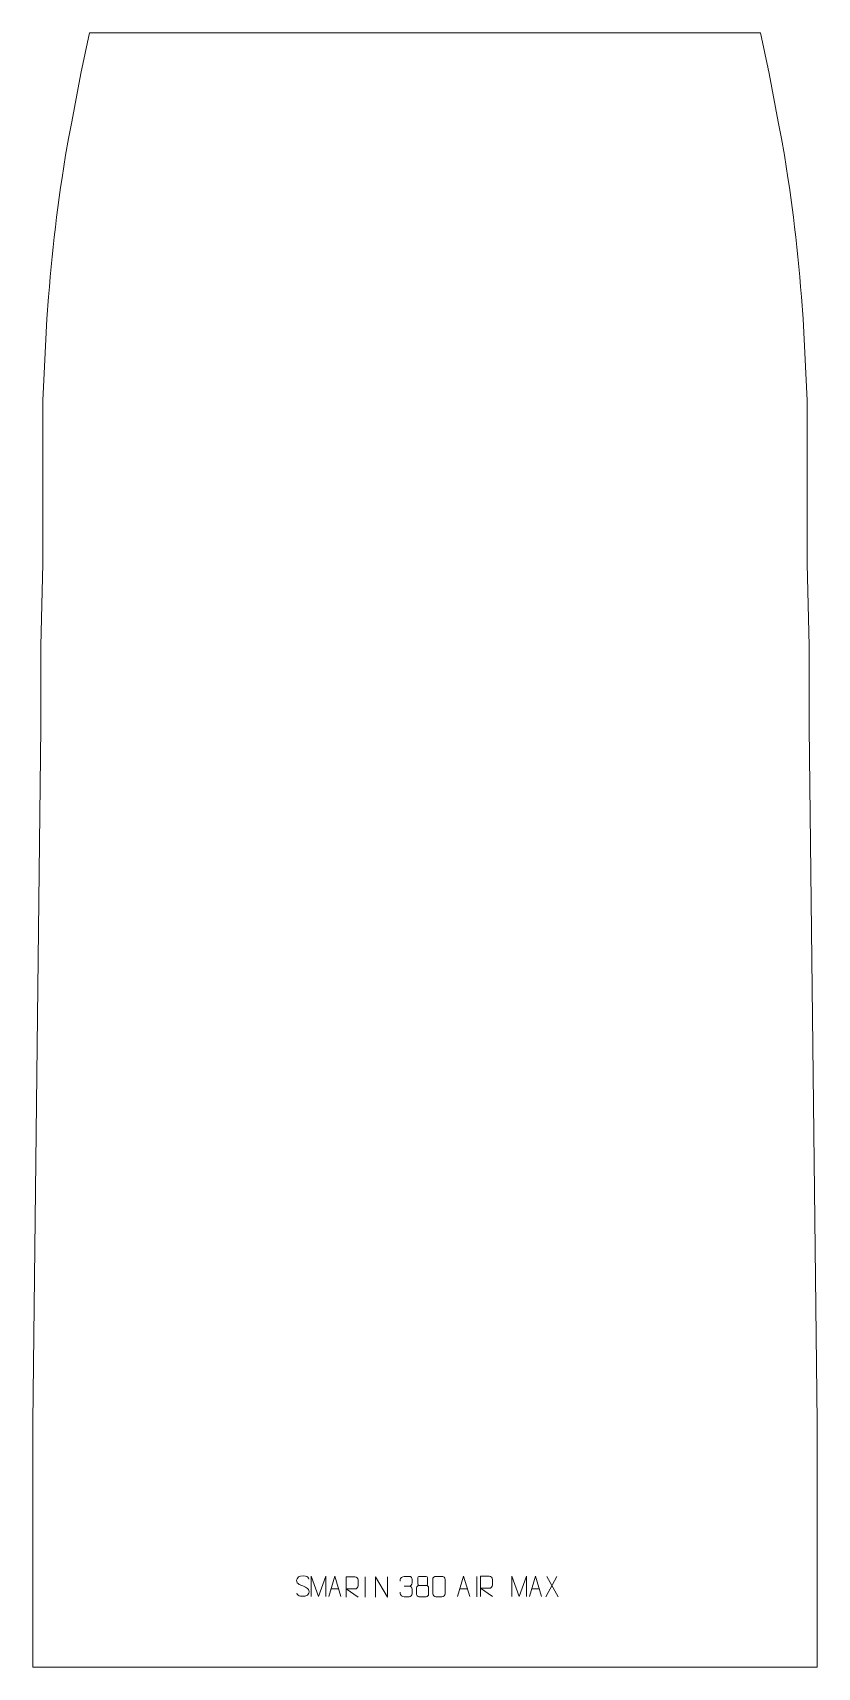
# Model space of a CAD drawing. Header units: millimetres. Extents: x -480 to 480, y -1325 to 675.
import ezdxf

# ---------------------------------------------------------------- set-up
doc = ezdxf.new("R2010")
doc.units = ezdxf.units.MM
doc.header["$MEASUREMENT"] = 0
doc.layers.add('layer 1', color=7, linetype='Continuous')

msp = doc.modelspace()

# ---------------------------------------------------------------- linework, layer by layer
at = {"layer": 'layer 1', "color": 242, "lineweight": 9}
msp.add_open_spline([(460.4816, 351.9035), (460.4816, 351.9035), (462.4996, 325.0002), (462.4996, 325.0002), (462.4996, 325.0002), (462.4996, 325.0002), (467.4998, 224.9999), (467.4998, 224.9999), (467.4998, 224.9999), (467.4998, 224.9999), (467.4998, 25), (467.4998, 25), (467.4998, 25), (467.4998, 25), (469.9993, -75.0003), (469.9993, -75.0003), (469.9993, -75.0003), (469.9993, -75.0003), (469.9993, -175), (469.9993, -175), (469.9993, -175), (469.9993, -175), (479.9998, -1024.9994), (479.9998, -1024.9994), (479.9998, -1024.9994), (479.9998, -1024.9994), (479.9998, -1324.9996), (479.9998, -1324.9996), (479.9998, -1324.9996), (479.9998, -1324.9996), (-479.9998, -1324.9996), (-479.9998, -1324.9996), (-479.9998, -1324.9996), (-479.9998, -1324.9996), (-479.9998, -1024.9994), (-479.9998, -1024.9994), (-479.9998, -1024.9994), (-479.9998, -1024.9994), (-469.9999, -175), (-469.9999, -175), (-469.9999, -175), (-469.9999, -175), (-469.9999, -75.0003), (-469.9999, -75.0003), (-469.9999, -75.0003), (-469.9999, -75.0003), (-467.4998, 25), (-467.4998, 25), (-467.4998, 25), (-467.4998, 25), (-467.4998, 224.9999), (-467.4998, 224.9999), (-467.4998, 224.9999), (-467.4998, 224.9999), (-462.5002, 325.0002), (-462.5002, 325.0002), (-462.5002, 325.0002), (-462.5002, 325.0002), (-460.4822, 351.9035), (-460.4822, 351.9035), (-460.4822, 351.9035), (-460.4822, 351.9035), (-459.5313, 364.0776), (-459.5313, 364.0776), (-459.5313, 364.0776), (-459.5313, 364.0776), (-458.5051, 376.2462), (-458.5051, 376.2462), (-458.5051, 376.2462), (-458.5051, 376.2462), (-457.4048, 388.4079), (-457.4048, 388.4079), (-457.4048, 388.4079), (-457.4048, 388.4079), (-456.2288, 400.5627), (-456.2288, 400.5627), (-456.2288, 400.5627), (-456.2288, 400.5627), (-454.9776, 412.7096), (-454.9776, 412.7096), (-454.9776, 412.7096), (-454.9776, 412.7096), (-453.6516, 424.8484), (-453.6516, 424.8484), (-453.6516, 424.8484), (-453.6516, 424.8484), (-452.2511, 436.9794), (-452.2511, 436.9794), (-452.2511, 436.9794), (-452.2511, 436.9794), (-450.7756, 449.1007), (-450.7756, 449.1007), (-450.7756, 449.1007), (-450.7756, 449.1007), (-449.2251, 461.2131), (-449.2251, 461.2131), (-449.2251, 461.2131), (-449.2251, 461.2131), (-447.6002, 473.3163), (-447.6002, 473.3163), (-447.6002, 473.3163), (-447.6002, 473.3163), (-445.9004, 485.4085), (-445.9004, 485.4085), (-445.9004, 485.4085), (-445.9004, 485.4085), (-444.1268, 497.4902), (-444.1268, 497.4902), (-444.1268, 497.4902), (-444.1268, 497.4902), (-439.9998, 525.0001), (-439.9998, 525.0001), (-439.9998, 525.0001), (-439.9998, 525.0001), (-436.1769, 545.5401), (-436.1769, 545.5401), (-436.1769, 545.5401), (-436.1769, 545.5401), (-432.2874, 566.0678), (-432.2874, 566.0678), (-432.2874, 566.0678), (-432.2874, 566.0678), (-421.2332, 624.9998), (-421.2332, 624.9998), (-421.2332, 624.9998), (-421.2332, 624.9998), (-410.6165, 675.0001), (-410.6165, 675.0001), (-410.6165, 675.0001), (-410.6165, 675.0001), (410.6165, 675.0001), (410.6165, 675.0001), (410.6165, 675.0001), (410.6165, 675.0001), (421.2324, 624.9998), (421.2324, 624.9998), (421.2324, 624.9998), (421.2324, 624.9998), (432.2869, 566.0678), (432.2869, 566.0678), (432.2869, 566.0678), (432.2869, 566.0678), (436.1763, 545.5401), (436.1763, 545.5401), (436.1763, 545.5401), (436.1763, 545.5401), (439.9998, 525.0001), (439.9998, 525.0001), (439.9998, 525.0001), (439.9998, 525.0001), (444.1262, 497.4902), (444.1262, 497.4902), (444.1262, 497.4902), (444.1262, 497.4902), (445.9004, 485.4085), (445.9004, 485.4085), (445.9004, 485.4085), (445.9004, 485.4085), (447.5996, 473.3163), (447.5996, 473.3163), (447.5996, 473.3163), (447.5996, 473.3163), (449.2251, 461.2131), (449.2251, 461.2131), (449.2251, 461.2131), (449.2251, 461.2131), (450.7748, 449.1007), (450.7748, 449.1007), (450.7748, 449.1007), (450.7748, 449.1007), (452.2503, 436.9794), (452.2503, 436.9794), (452.2503, 436.9794), (452.2503, 436.9794), (453.6516, 424.8484), (453.6516, 424.8484), (453.6516, 424.8484), (453.6516, 424.8484), (454.977, 412.7096), (454.977, 412.7096), (454.977, 412.7096), (454.977, 412.7096), (456.228, 400.5627), (456.228, 400.5627), (456.228, 400.5627), (456.228, 400.5627), (457.4042, 388.4079), (457.4042, 388.4079), (457.4042, 388.4079), (457.4042, 388.4079), (458.5051, 376.2462), (458.5051, 376.2462), (458.5051, 376.2462), (458.5051, 376.2462), (459.5313, 364.0776), (459.5313, 364.0776), (459.5313, 364.0776), (459.5313, 364.0776), (460.4816, 351.9035), (460.4816, 351.9035)], degree=3, knots=[0, 0, 0, 0, 0.019607843, 0.019607843, 0.019607843, 0.019607843, 0.039215686, 0.039215686, 0.039215686, 0.039215686, 0.058823529, 0.058823529, 0.058823529, 0.058823529, 0.078431373, 0.078431373, 0.078431373, 0.078431373, 0.098039216, 0.098039216, 0.098039216, 0.098039216, 0.117647059, 0.117647059, 0.117647059, 0.117647059, 0.137254902, 0.137254902, 0.137254902, 0.137254902, 0.156862745, 0.156862745, 0.156862745, 0.156862745, 0.176470588, 0.176470588, 0.176470588, 0.176470588, 0.196078431, 0.196078431, 0.196078431, 0.196078431, 0.215686275, 0.215686275, 0.215686275, 0.215686275, 0.235294118, 0.235294118, 0.235294118, 0.235294118, 0.254901961, 0.254901961, 0.254901961, 0.254901961, 0.274509804, 0.274509804, 0.274509804, 0.274509804, 0.294117647, 0.294117647, 0.294117647, 0.294117647, 0.31372549, 0.31372549, 0.31372549, 0.31372549, 0.333333333, 0.333333333, 0.333333333, 0.333333333, 0.352941176, 0.352941176, 0.352941176, 0.352941176, 0.37254902, 0.37254902, 0.37254902, 0.37254902, 0.392156863, 0.392156863, 0.392156863, 0.392156863, 0.411764706, 0.411764706, 0.411764706, 0.411764706, 0.431372549, 0.431372549, 0.431372549, 0.431372549, 0.450980392, 0.450980392, 0.450980392, 0.450980392, 0.470588235, 0.470588235, 0.470588235, 0.470588235, 0.490196078, 0.490196078, 0.490196078, 0.490196078, 0.509803922, 0.509803922, 0.509803922, 0.509803922, 0.529411765, 0.529411765, 0.529411765, 0.529411765, 0.549019608, 0.549019608, 0.549019608, 0.549019608, 0.568627451, 0.568627451, 0.568627451, 0.568627451, 0.588235294, 0.588235294, 0.588235294, 0.588235294, 0.607843137, 0.607843137, 0.607843137, 0.607843137, 0.62745098, 0.62745098, 0.62745098, 0.62745098, 0.647058824, 0.647058824, 0.647058824, 0.647058824, 0.666666667, 0.666666667, 0.666666667, 0.666666667, 0.68627451, 0.68627451, 0.68627451, 0.68627451, 0.705882353, 0.705882353, 0.705882353, 0.705882353, 0.725490196, 0.725490196, 0.725490196, 0.725490196, 0.745098039, 0.745098039, 0.745098039, 0.745098039, 0.764705882, 0.764705882, 0.764705882, 0.764705882, 0.784313725, 0.784313725, 0.784313725, 0.784313725, 0.803921569, 0.803921569, 0.803921569, 0.803921569, 0.823529412, 0.823529412, 0.823529412, 0.823529412, 0.843137255, 0.843137255, 0.843137255, 0.843137255, 0.862745098, 0.862745098, 0.862745098, 0.862745098, 0.882352941, 0.882352941, 0.882352941, 0.882352941, 0.901960784, 0.901960784, 0.901960784, 0.901960784, 0.921568627, 0.921568627, 0.921568627, 0.921568627, 0.941176471, 0.941176471, 0.941176471, 0.941176471, 0.960784314, 0.960784314, 0.960784314, 0.960784314, 1, 1, 1, 1], dxfattribs=at)
at = {"layer": 'layer 1', "color": 250, "lineweight": 9}
for points, knots in [([(-149.4382, -1225.4677), (-153.6865, -1223.9973), (-158.5946, -1222.2015), (-156.5895, -1216.6812), (-156.5895, -1216.6812), (-155.086, -1212.5413), (-149.8724, -1212.9298), (-146.2688, -1213.5309), (-146.2688, -1213.5309), (-143.4082, -1214.0081), (-142.5435, -1215.2213), (-142.2329, -1217.3054)], [0, 0, 0, 0, 0.25, 0.25, 0.25, 0.25, 0.5, 0.5, 0.5, 0.5, 1, 1, 1, 1]), ([(-139.2074, -1238.3885), (-139.2074, -1238.3885), (-139.2074, -1213.4306), (-139.2074, -1213.4306), (-139.2074, -1213.4306), (-139.2074, -1213.4306), (-130.2823, -1238.3885), (-130.2823, -1238.3885), (-130.2823, -1238.3885), (-130.2823, -1238.3885), (-121.5224, -1213.4311), (-121.5224, -1213.4311), (-121.5224, -1213.4311), (-121.5224, -1213.4311), (-121.5224, -1238.3885), (-121.5224, -1238.3885)], [0, 0, 0, 0, 0.2, 0.2, 0.2, 0.2, 0.4, 0.4, 0.4, 0.4, 0.6, 0.6, 0.6, 0.6, 1, 1, 1, 1]), ([(-117.8354, -1238.3863), (-117.8354, -1238.3863), (-110.4644, -1213.4328), (-110.4644, -1213.4328), (-110.4644, -1213.4328), (-110.4644, -1213.4328), (-102.8945, -1238.3863), (-102.8945, -1238.3863)], [0, 0, 0, 0, 0.333333333, 0.333333333, 0.333333333, 0.333333333, 1, 1, 1, 1]), ([(-96.4528, -1239.229), (-96.4528, -1239.229), (-96.4528, -1214.2755), (-96.4528, -1214.2755), (-96.4528, -1214.2755), (-92.858, -1214.2755), (-89.2625, -1214.2755), (-85.6673, -1214.2755), (-85.6673, -1214.2755), (-83.342, -1214.3132), (-81.7847, -1215.8032), (-81.7888, -1218.1696), (-81.7888, -1218.1696), (-81.7892, -1220.2051), (-81.7892, -1223.2645), (-81.7888, -1225.3005), (-81.7888, -1225.3005), (-81.7953, -1227.176), (-83.6076, -1229.1178), (-85.6171, -1229.1369), (-85.6171, -1229.1369), (-85.6171, -1229.1369), (-96.4528, -1229.1369), (-96.4528, -1229.1369), (-96.4528, -1229.1369), (-96.4528, -1229.1369), (-81.7981, -1239.229), (-81.7981, -1239.229)], [0, 0, 0, 0, 0.125, 0.125, 0.125, 0.125, 0.25, 0.25, 0.25, 0.25, 0.375, 0.375, 0.375, 0.375, 0.5, 0.5, 0.5, 0.5, 0.625, 0.625, 0.625, 0.625, 0.75, 0.75, 0.75, 0.75, 1, 1, 1, 1]), ([(-60.4481, -1239.229), (-60.4481, -1239.229), (-60.4481, -1214.2755), (-60.4481, -1214.2755), (-60.4481, -1214.2755), (-60.4481, -1214.2755), (-45.7933, -1239.229), (-45.7933, -1239.229), (-45.7933, -1239.229), (-45.7933, -1239.229), (-45.7933, -1214.2755), (-45.7933, -1214.2755)], [0, 0, 0, 0, 0.25, 0.25, 0.25, 0.25, 0.5, 0.5, 0.5, 0.5, 1, 1, 1, 1]), ([(-30.3442, -1219.4591), (-30.3442, -1219.4591), (-30.3442, -1217.6019), (-30.3442, -1217.6019), (-30.3442, -1217.6019), (-30.3585, -1215.86), (-27.694, -1213.7419), (-25.6349, -1213.7646), (-25.6349, -1213.7646), (-23.5708, -1213.7646), (-21.5068, -1213.7646), (-19.4431, -1213.7646), (-19.4431, -1213.7646), (-17.2486, -1213.7558), (-15.6503, -1215.6026), (-15.6059, -1217.5147), (-15.6059, -1217.5147), (-15.6063, -1218.9498), (-15.6063, -1220.3849), (-15.6059, -1221.8204), (-15.6059, -1221.8204), (-15.6545, -1223.4739), (-17.2571, -1225.7039), (-19.4554, -1225.6939), (-19.4554, -1225.6939), (-17.2517, -1225.7051), (-15.6437, -1227.5083), (-15.5897, -1229.5678), (-15.5897, -1229.5678), (-15.5901, -1231.3525), (-15.5901, -1233.1372), (-15.5897, -1234.9223), (-15.5897, -1234.9223), (-15.5796, -1236.9837), (-17.6345, -1238.7468), (-19.4554, -1238.7387), (-19.4554, -1238.7387), (-21.5207, -1238.7384), (-23.5859, -1238.7384), (-25.6515, -1238.7387), (-25.6515, -1238.7387), (-27.8201, -1238.7272), (-30.3511, -1236.327), (-30.3697, -1234.8652), (-30.3697, -1234.8652), (-30.3697, -1234.8652), (-30.3697, -1232.9566), (-30.3697, -1232.9566)], [0, 0, 0, 0, 0.076923077, 0.076923077, 0.076923077, 0.076923077, 0.153846154, 0.153846154, 0.153846154, 0.153846154, 0.230769231, 0.230769231, 0.230769231, 0.230769231, 0.307692308, 0.307692308, 0.307692308, 0.307692308, 0.384615385, 0.384615385, 0.384615385, 0.384615385, 0.461538462, 0.461538462, 0.461538462, 0.461538462, 0.538461538, 0.538461538, 0.538461538, 0.538461538, 0.615384615, 0.615384615, 0.615384615, 0.615384615, 0.692307692, 0.692307692, 0.692307692, 0.692307692, 0.769230769, 0.769230769, 0.769230769, 0.769230769, 0.846153846, 0.846153846, 0.846153846, 0.846153846, 1, 1, 1, 1]), ([(-8.9331, -1215.2407), (-8.9331, -1217.4537), (-8.9331, -1221.136), (-8.9331, -1223.3493), (-8.9331, -1223.3493), (-8.9181, -1223.8567), (-8.1107, -1224.7881), (-7.4106, -1224.7869), (-7.4106, -1224.7869), (-4.4407, -1224.7867), (-1.4705, -1224.8716), (1.4999, -1224.8719), (1.4999, -1224.8719), (2.297, -1224.8677), (3.0177, -1224.0774), (3.0151, -1223.3567), (3.0151, -1223.3567), (3.0148, -1221.1407), (3.0148, -1217.456), (3.0151, -1215.2407), (3.0151, -1215.2407), (2.9966, -1214.5299), (2.3852, -1213.7695), (1.5513, -1213.7769), (1.5513, -1213.7769), (-1.4658, -1213.7772), (-4.4827, -1213.7772), (-7.4993, -1213.7769), (-7.4993, -1213.7769), (-8.1257, -1213.7693), (-8.9498, -1214.4803), (-8.9331, -1215.2407)], [0, 0, 0, 0, 0.111111111, 0.111111111, 0.111111111, 0.111111111, 0.222222222, 0.222222222, 0.222222222, 0.222222222, 0.333333333, 0.333333333, 0.333333333, 0.333333333, 0.444444444, 0.444444444, 0.444444444, 0.444444444, 0.555555556, 0.555555556, 0.555555556, 0.555555556, 0.666666667, 0.666666667, 0.666666667, 0.666666667, 0.777777778, 0.777777778, 0.777777778, 0.777777778, 1, 1, 1, 1]), ([(13.4396, -1213.7523), (15.8057, -1213.7523), (18.1722, -1213.7523), (20.5387, -1213.7523), (20.5387, -1213.7523), (22.5192, -1213.7167), (24.5452, -1215.211), (24.5723, -1217.6531), (24.5723, -1217.6531), (24.5719, -1223.4105), (24.5719, -1229.1683), (24.5723, -1234.9265), (24.5723, -1234.9265), (24.4302, -1237.2541), (22.7238, -1238.7364), (20.5387, -1238.7472), (20.5387, -1238.7472), (18.1663, -1238.7468), (15.7939, -1238.7468), (13.4219, -1238.7472), (13.4219, -1238.7472), (11.4634, -1238.8528), (9.457, -1236.9649), (9.4684, -1234.9439), (9.4684, -1234.9439), (9.4688, -1229.1633), (9.4688, -1223.383), (9.4684, -1217.6032), (9.4684, -1217.6032), (9.4727, -1215.4612), (11.2498, -1213.7387), (13.4396, -1213.7523)], [0, 0, 0, 0, 0.111111111, 0.111111111, 0.111111111, 0.111111111, 0.222222222, 0.222222222, 0.222222222, 0.222222222, 0.333333333, 0.333333333, 0.333333333, 0.333333333, 0.444444444, 0.444444444, 0.444444444, 0.444444444, 0.555555556, 0.555555556, 0.555555556, 0.555555556, 0.666666667, 0.666666667, 0.666666667, 0.666666667, 0.777777778, 0.777777778, 0.777777778, 0.777777778, 1, 1, 1, 1]), ([(39.828, -1238.4285), (39.828, -1238.4285), (47.199, -1213.475), (47.199, -1213.475), (47.199, -1213.475), (47.199, -1213.475), (54.7689, -1238.4285), (54.7689, -1238.4285)], [0, 0, 0, 0, 0.333333333, 0.333333333, 0.333333333, 0.333333333, 1, 1, 1, 1]), ([(67.9067, -1238.4285), (67.9067, -1238.4285), (67.9067, -1213.475), (67.9067, -1213.475), (67.9067, -1213.475), (71.5015, -1213.475), (75.097, -1213.475), (78.6922, -1213.475), (78.6922, -1213.475), (81.0175, -1213.5127), (82.5748, -1215.0027), (82.5707, -1217.3691), (82.5707, -1217.3691), (82.5703, -1219.4046), (82.5703, -1222.464), (82.5707, -1224.5), (82.5707, -1224.5), (82.5642, -1226.3755), (80.7519, -1228.3173), (78.7424, -1228.3364), (78.7424, -1228.3364), (78.7424, -1228.3364), (67.9067, -1228.3364), (67.9067, -1228.3364), (67.9067, -1228.3364), (67.9067, -1228.3364), (82.5614, -1238.4285), (82.5614, -1238.4285)], [0, 0, 0, 0, 0.125, 0.125, 0.125, 0.125, 0.25, 0.25, 0.25, 0.25, 0.375, 0.375, 0.375, 0.375, 0.5, 0.5, 0.5, 0.5, 0.625, 0.625, 0.625, 0.625, 0.75, 0.75, 0.75, 0.75, 1, 1, 1, 1]), ([(106.3962, -1238.4307), (106.3962, -1238.4307), (106.3962, -1213.4728), (106.3962, -1213.4728), (106.3962, -1213.4728), (106.3962, -1213.4728), (115.3213, -1238.4307), (115.3213, -1238.4307), (115.3213, -1238.4307), (115.3213, -1238.4307), (124.0812, -1213.4733), (124.0812, -1213.4733), (124.0812, -1213.4733), (124.0812, -1213.4733), (124.0812, -1238.4307), (124.0812, -1238.4307)], [0, 0, 0, 0, 0.2, 0.2, 0.2, 0.2, 0.4, 0.4, 0.4, 0.4, 0.6, 0.6, 0.6, 0.6, 1, 1, 1, 1]), ([(127.7683, -1238.4285), (127.7683, -1238.4285), (135.1393, -1213.475), (135.1393, -1213.475), (135.1393, -1213.475), (135.1393, -1213.475), (142.7092, -1238.4285), (142.7092, -1238.4285)], [0, 0, 0, 0, 0.333333333, 0.333333333, 0.333333333, 0.333333333, 1, 1, 1, 1]), ([(-149.4382, -1225.4678), (-145.4196, -1227.1145), (-140.3901, -1229.0028), (-142.2241, -1234.3631), (-142.2241, -1234.3631), (-143.6839, -1238.6295), (-148.5947, -1238.3728), (-152.3208, -1237.8181), (-152.3208, -1237.8181), (-155.0708, -1237.4083), (-156.2917, -1236.1948), (-156.6697, -1234.0826)], [0, 0, 0, 0, 0.25, 0.25, 0.25, 0.25, 0.5, 0.5, 0.5, 0.5, 1, 1, 1, 1]), ([(-10.3919, -1227.7589), (-10.3919, -1230.9297), (-10.3919, -1232.6318), (-10.3919, -1235.8032), (-10.3919, -1235.8032), (-10.4004, -1237.0251), (-8.7025, -1238.7178), (-7.4499, -1238.7263), (-7.4499, -1238.7263), (-4.4668, -1238.726), (-1.4835, -1238.726), (1.4999, -1238.7263), (1.4999, -1238.7263), (2.8232, -1238.7146), (4.4436, -1237.093), (4.4325, -1235.7938), (4.4325, -1235.7938), (4.4322, -1232.6256), (4.4322, -1230.9268), (4.4325, -1227.7589), (4.4325, -1227.7589), (4.3628, -1226.3785), (2.785, -1224.7999), (1.4796, -1224.806), (1.4796, -1224.806), (-1.497, -1224.8063), (-4.4736, -1224.8063), (-7.4499, -1224.806), (-7.4499, -1224.806), (-8.5294, -1224.7996), (-10.3757, -1226.3785), (-10.3919, -1227.7589)], [0, 0, 0, 0, 0.111111111, 0.111111111, 0.111111111, 0.111111111, 0.222222222, 0.222222222, 0.222222222, 0.222222222, 0.333333333, 0.333333333, 0.333333333, 0.333333333, 0.444444444, 0.444444444, 0.444444444, 0.444444444, 0.555555556, 0.555555556, 0.555555556, 0.555555556, 0.666666667, 0.666666667, 0.666666667, 0.666666667, 0.777777778, 0.777777778, 0.777777778, 0.777777778, 1, 1, 1, 1])]:
    msp.add_open_spline(points, degree=3, knots=knots, dxfattribs=at)
for points in [[(-73.1207, -1214.2652), (-73.1207, -1214.2652), (-73.1207, -1239.2393), (-73.1207, -1239.2393)], [(63.2984, -1213.7293), (63.2984, -1213.7293), (63.2984, -1238.7034), (63.2984, -1238.7034)], [(161.3889, -1213.8087), (161.3889, -1213.8087), (147.6483, -1238.7045), (147.6483, -1238.7045)], [(149.1029, -1213.8087), (149.1029, -1213.8087), (162.8435, -1238.7622), (162.8435, -1238.7622)], [(-115.1128, -1229.1369), (-115.1128, -1229.1369), (-105.6171, -1229.1369), (-105.6171, -1229.1369)], [(-25.6345, -1225.7043), (-25.6345, -1225.7043), (-19.4381, -1225.7043), (-19.4381, -1225.7043)], [(42.5506, -1229.1791), (42.5506, -1229.1791), (52.0463, -1229.1791), (52.0463, -1229.1791)], [(130.4909, -1229.1791), (130.4909, -1229.1791), (139.9866, -1229.1791), (139.9866, -1229.1791)]]:
    msp.add_open_spline(points, degree=3, dxfattribs=at)

doc.saveas('drawing.dxf')
